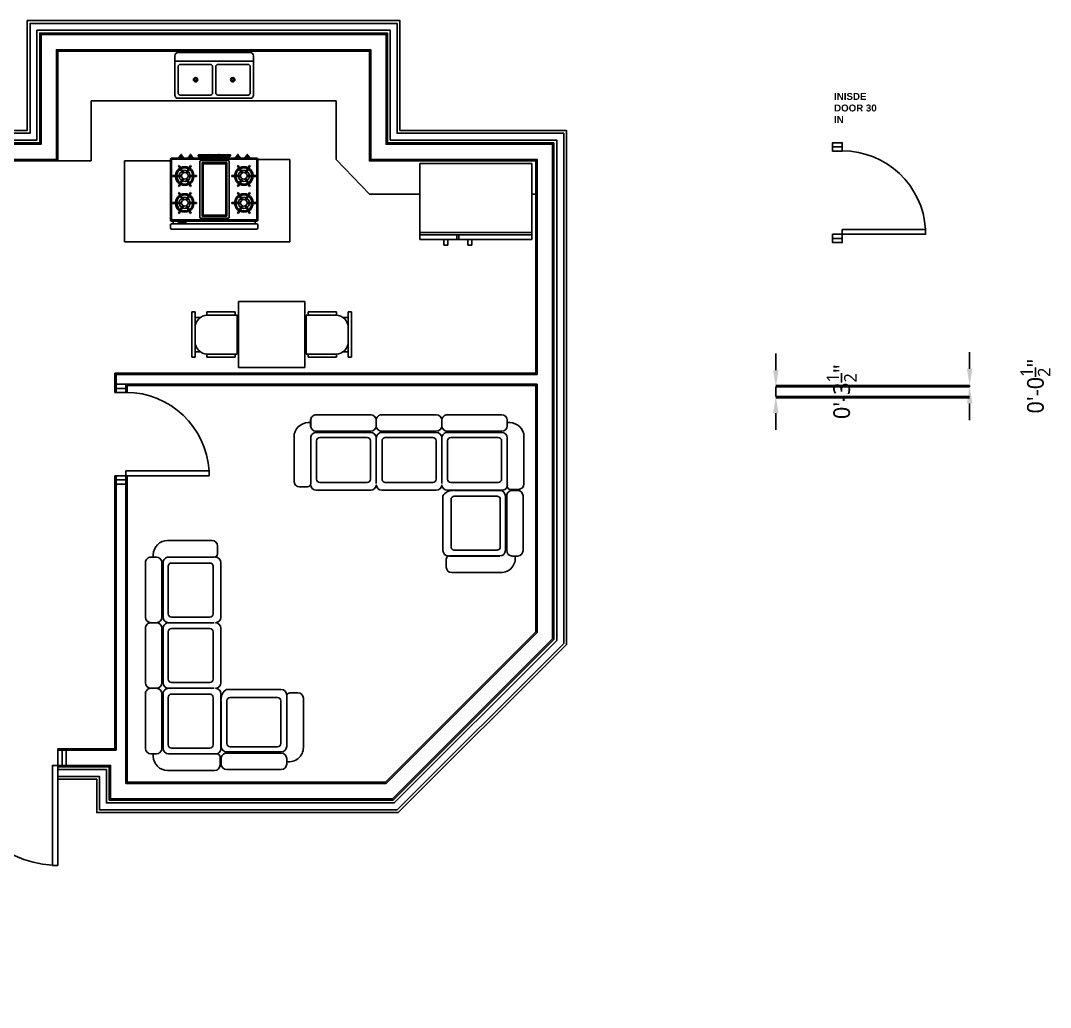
# Model space of a CAD drawing. Header units: inches. Extents: x 3882 to 20043, y -1483 to 3222.
# Drawn here: x 9005.9 to 9376.9, y -582.4 to -226.8 of the extents above; entities that cross this region are included whole.
import ezdxf

# ---------------------------------------------------------------- set-up
doc = ezdxf.new("R2010")
doc.units = ezdxf.units.IN
doc.header["$MEASUREMENT"] = 0
for name, color, linetype in [('SS - Drywall_(240)', 240, 'Continuous'), ('SS - Foundation_Wall_(2)', 2, 'Continuous'), ('SS - Masonry_(241)', 241, 'Continuous'), ('SS - Sheathing_(124)', 124, 'Continuous'), ('SS - Windows_(160)', 160, 'Continuous'), ('SS - Wood_(30)', 30, 'Continuous')]:
    doc.layers.add(name, color=color, linetype=linetype)
doc.styles.add('ATTR', font='romans.shx', dxfattribs={"width": 0.8, "height": 1.075})
doc.styles.add('SS.Text', font='l_10646.ttf')
doc.styles.add('SS.Title', font='swisseb.ttf')
doc.dimstyles.new('SS.3_16_TO_12', dxfattribs={"dimscale": 0, "dimtxt": 6, "dimasz": 6, "dimexe": 3, "dimexo": 3, "dimgap": 3, "dimtad": 0, "dimdec": 4, "dimzin": 1, "dimdsep": 46, "dimlunit": 4, "dimtxsty": 'SS.Text', "dimcen": 0, "dimclrd": 256, "dimclre": 256, "dimclrt": 256, "dimadec": 0, "dimazin": 2, "dimtfac": 0.75, "dimtdec": 4, "dimtmove": 2, "dimatfit": 1, "dimfxl": 1, "dimtolj": 1, "dimtzin": 0, "dimlwd": -1, "dimlwe": -1, "dimarcsym": 0})

# ---------------------------------------------------------------- blocks, each defined once
blk = doc.blocks.new('A$C389D7A6F')
for p, q in [((0, 672.5), (0, 642.5)), ((790, 682.5), (10, 682.5)), ((800, 642.5), (800, 672.5)), ((0, 597.5), (0, 42.5)), ((790, 632.5), (10, 632.5)), ((790, 607.5), (10, 607.5)), ((790, 597.5), (10, 597.5)), ((10, 597.5), (10, 42.5)), ((25, 632.5), (25, 607.5)), ((263.3, 572.9), (263.3, 63.4)), ((519.8, 582.9), (273.3, 582.9)), ((529.8, 63.4), (529.8, 572.9)), ((659, 632.5), (659, 618)), ((659, 618), (726.2, 618)), ((664.5, 618), (664.5, 614.8)), ((664.5, 614.8), (721.4, 609.3)), ((721.4, 609.3), (721, 618)), ((726.2, 618), (726.2, 632.5)), ((775, 632.5), (775, 607.5)), ((790, 42.5), (790, 597.5)), ((800, 42.5), (800, 597.5)), ((75.6, 538.6), (69.3, 534.9)), ((69.3, 534.9), (104.4, 471.6)), ((111.8, 475.9), (75.6, 538.6)), ((104.4, 471.6), (111.8, 475.9)), ((178.4, 538.6), (141.2, 476.5)), ((141.2, 476.5), (148.6, 472.2)), ((148.6, 472.2), (184.8, 534.9)), ((184.8, 534.9), (178.4, 538.6)), ((509.8, 562.9), (283.3, 562.9)), ((283.3, 562.9), (283.3, 73.4)), ((499.8, 552.9), (293.3, 552.9)), ((293.3, 552.9), (293.3, 83.4)), ((499.8, 83.4), (499.8, 552.9)), ((509.8, 73.4), (509.8, 562.9)), ((610.9, 534.9), (617.2, 538.6)), ((647.1, 472.2), (610.9, 534.9)), ((617.2, 538.6), (654.5, 476.5)), ((654.5, 476.5), (647.1, 472.2)), ((683.9, 475.9), (720, 538.6)), ((691.3, 471.6), (683.9, 475.9)), ((726.4, 534.9), (691.3, 471.6)), ((720, 538.6), (726.4, 534.9)), ((90.2, 445.9), (17.9, 445.9)), ((17.9, 445.9), (17.9, 438.5)), ((17.9, 438.5), (90.2, 437.3)), ((105.4, 412.2), (69.3, 349.5)), ((75.6, 345.8), (112.9, 407.9)), ((90.2, 437.3), (90.2, 445.9)), ((112.9, 407.9), (105.4, 412.2)), ((149.7, 412.8), (142.3, 408.5)), ((142.3, 408.5), (178.4, 345.8)), ((184.8, 349.5), (149.7, 412.8)), ((236.2, 445.9), (163.8, 447.1)), ((163.8, 447.1), (163.8, 438.5)), ((163.8, 438.5), (236.2, 438.5)), ((236.2, 438.6), (236.2, 445.9)), ((559.5, 445.9), (631.8, 447.1)), ((559.5, 438.6), (559.5, 445.9)), ((631.8, 438.5), (559.5, 438.5)), ((610.9, 349.5), (646, 412.8)), ((653.4, 408.5), (617.2, 345.8)), ((631.8, 447.1), (631.8, 438.5)), ((646, 412.8), (653.4, 408.5)), ((682.8, 407.9), (690.2, 412.2)), ((720, 345.8), (682.8, 407.9)), ((690.2, 412.2), (726.4, 349.5)), ((705.4, 445.9), (777.8, 445.9)), ((705.4, 437.3), (705.4, 445.9)), ((777.8, 438.5), (705.4, 437.3)), ((777.8, 445.9), (777.8, 438.5)), ((69.3, 349.5), (75.6, 345.8)), ((75.6, 291.6), (69.3, 287.9)), ((69.3, 287.9), (104.4, 224.6)), ((111.8, 228.9), (75.6, 291.6)), ((178.4, 291.6), (141.2, 229.5)), ((148.6, 225.2), (184.8, 287.9)), ((178.4, 345.8), (184.8, 349.5)), ((184.8, 287.9), (178.4, 291.6)), ((617.2, 345.8), (610.9, 349.5)), ((610.9, 287.9), (617.2, 291.6)), ((647.1, 225.2), (610.9, 287.9)), ((617.2, 291.6), (654.5, 229.5)), ((683.9, 228.9), (720, 291.6)), ((726.4, 287.9), (691.3, 224.6)), ((726.4, 349.5), (720, 345.8)), ((720, 291.6), (726.4, 287.9)), ((17.9, 198.9), (17.9, 191.5)), ((90.2, 198.9), (17.9, 198.9)), ((17.9, 191.5), (90.2, 190.3)), ((90.2, 190.3), (90.2, 198.9)), ((104.4, 224.6), (111.8, 228.9)), ((141.2, 229.5), (148.6, 225.2)), ((163.8, 200.1), (163.8, 191.5)), ((236.2, 198.9), (163.8, 200.1)), ((163.8, 191.5), (236.2, 191.5)), ((236.2, 191.6), (236.2, 199)), ((559.5, 198.9), (631.8, 200.1)), ((559.5, 191.4), (559.5, 198.8)), ((631.8, 191.5), (559.5, 191.5)), ((631.8, 200.1), (631.8, 191.5)), ((654.5, 229.5), (647.1, 225.2)), ((691.3, 224.6), (683.9, 228.9)), ((705.4, 190.3), (705.4, 198.9)), ((705.4, 198.9), (777.8, 198.9)), ((777.8, 191.5), (705.4, 190.3)), ((777.8, 198.9), (777.8, 191.5)), ((105.4, 165.2), (69.3, 102.5)), ((69.3, 102.5), (75.6, 98.8)), ((75.6, 98.8), (112.9, 160.9)), ((112.9, 160.9), (105.4, 165.2)), ((149.7, 165.8), (142.3, 161.5)), ((142.3, 161.5), (178.4, 98.8)), ((184.8, 102.5), (149.7, 165.8)), ((178.4, 98.8), (184.8, 102.5)), ((610.9, 102.5), (646, 165.8)), ((617.2, 98.8), (610.9, 102.5)), ((653.4, 161.5), (617.2, 98.8)), ((646, 165.8), (653.4, 161.5)), ((682.8, 160.9), (690.2, 165.2)), ((720, 98.8), (682.8, 160.9)), ((690.2, 165.2), (726.4, 102.5)), ((726.4, 102.5), (720, 98.8)), ((10, 42.5), (790, 42.5)), ((10, 32.5), (790, 32.5)), ((76.4, 32.5), (76.4, 24.4)), ((81.4, 19.4), (93.4, 19.4)), ((93.4, 21.3), (93.4, 1)), ((94.4, 22.3), (98.3, 22.3)), ((94.4, 0), (98.3, 0)), ((99.3, 1), (99.3, 21.3)), ((99.3, 19.4), (111.4, 19.4)), ((116.4, 24.4), (116.4, 32.5)), ((162.8, 32.5), (162.8, 24.4)), ((167.8, 19.4), (179.8, 19.4)), ((179.8, 21.3), (179.8, 1)), ((180.8, 22.3), (184.7, 22.3)), ((180.8, 0), (184.7, 0)), ((185.7, 1), (185.7, 21.3)), ((185.7, 19.4), (197.8, 19.4)), ((202.8, 24.4), (202.8, 32.5)), ((250.6, 11), (250.6, 7.3)), ((255.6, 16), (343.8, 16)), ((353.5, 2.3), (255.6, 2.3)), ((270.6, 32.5), (270.6, 16)), ((273.3, 53.4), (519.8, 53.4)), ((280.6, 16), (280.6, 32.5)), ((283.3, 73.4), (509.8, 73.4)), ((293.3, 83.4), (499.8, 83.4)), ((336.4, 32.5), (336.4, 24.4)), ((341.4, 19.4), (353.5, 19.4)), ((353.5, 21.3), (353.5, 1)), ((354.5, 22.3), (358.4, 22.3)), ((354.5, 0), (358.4, 0)), ((359.4, 1), (359.4, 21.3)), ((359.4, 19.4), (371.4, 19.4)), ((440, 2.3), (359.4, 2.3)), ((369.1, 16), (430.4, 16)), ((376.4, 24.4), (376.4, 32.5)), ((423, 32.5), (423, 24.4)), ((428, 19.4), (440, 19.4)), ((440, 21.3), (440, 1)), ((441, 22.3), (444.9, 22.3)), ((441, 0), (444.9, 0)), ((445.9, 1), (445.9, 21.3)), ((445.9, 19.4), (458, 19.4)), ((541.8, 2.3), (445.9, 2.3)), ((455.6, 16), (541.8, 16)), ((463, 24.4), (463, 32.5)), ((515.8, 16), (515.8, 32.5)), ((525.8, 32.5), (525.8, 16)), ((546.8, 11), (546.8, 7.3)), ((595.2, 32.5), (595.2, 24.4)), ((600.2, 19.4), (612.3, 19.4)), ((612.3, 21.3), (612.3, 1)), ((613.3, 22.3), (617.2, 22.3)), ((613.3, 0), (617.2, 0)), ((618.2, 1), (618.2, 21.3)), ((618.2, 19.4), (630.2, 19.4)), ((635.2, 24.4), (635.2, 32.5)), ((681.7, 32.5), (681.7, 24.4)), ((686.7, 19.4), (698.7, 19.4)), ((698.7, 21.3), (698.7, 1)), ((699.7, 22.3), (703.6, 22.3)), ((699.7, 0), (703.6, 0)), ((704.6, 1), (704.6, 21.3)), ((704.6, 19.4), (716.7, 19.4)), ((721.7, 24.4), (721.7, 32.5))]:
    blk.add_line(p, q)
for centre in [(127, 442), (668.7, 442), (127, 195), (668.7, 195)]:
    blk.add_circle(centre, 30.2)
for centre, radius, start, end in [((10, 672.5), 10, 90, 180), ((790, 672.5), 10, 0, 90), ((10, 642.5), 10, 180, 270), ((10, 597.5), 10, 90, 180), ((273.3, 572.9), 10, 90, 180), ((519.8, 572.9), 10, 0, 90), ((790, 642.5), 10, 270, 0), ((790, 597.5), 10, 0, 90), ((126.8, 442.3), 85, 122.64753, 177.58), ((127, 442.2), 73.6, 123.33754, 177.13402), ((127, 442), 50.3, 125.13945, 175.5702), ((126.8, 442.3), 85, 62.58907, 117.41028), ((127, 442.2), 73.6, 63.33754, 117.13402), ((127, 442), 50.3, 65.37866, 115.60828), ((127, 442), 50.3, 5.57548, 55.84519), ((127, 442.2), 73.6, 3.33754, 57.13402), ((126.8, 442.3), 85, 2.7, 57.34914), ((668.9, 442.3), 85, 122.65086, 177.3), ((668.6, 442.2), 73.6, 122.86598, 176.66246), ((668.7, 442), 50.3, 124.15481, 174.42452), ((668.9, 442.3), 85, 62.58972, 117.41093), ((668.6, 442.2), 73.6, 62.86598, 116.66246), ((668.7, 442), 50.3, 64.39172, 114.62134), ((668.7, 442), 50.3, 4.4298, 54.86055), ((668.6, 442.2), 73.6, 2.86598, 56.66246), ((668.9, 442.3), 85, 2.42, 57.35247), ((126.8, 442.3), 85, 182.81695, 237.68856), ((127, 442.2), 73.6, 183.33754, 237.13402), ((127, 442), 50.3, 185.097, 235.76905), ((127, 442), 50.3, 245.29371, 296.00592), ((127, 442), 50.3, 305.53298, 356.04398), ((127, 442.2), 73.6, 303.33754, 357.13402), ((126.8, 442.3), 85, 302.86942, 357.45772), ((668.9, 442.3), 85, 182.54228, 237.13058), ((668.6, 442.2), 73.6, 182.86598, 236.66246), ((668.7, 442), 50.3, 183.95602, 234.46702), ((668.7, 442), 50.3, 243.99408, 294.70629), ((668.7, 442), 50.3, 304.23095, 354.903), ((668.6, 442.2), 73.6, 302.86598, 356.66246), ((668.9, 442.3), 85, 302.31144, 357.18305), ((126.8, 442.3), 85, 242.92791, 297.62742), ((127, 442.2), 73.6, 243.33754, 297.13402), ((668.9, 442.3), 85, 242.37258, 297.07209), ((668.6, 442.2), 73.6, 242.86598, 296.66246), ((126.8, 195.3), 85, 122.64753, 177.58), ((126.8, 195.3), 85, 182.81695, 237.68856), ((127, 195.2), 73.6, 123.33754, 177.13402), ((127, 195.2), 73.6, 183.33754, 237.13402), ((127, 195), 50.3, 125.13945, 175.5702), ((127, 195), 50.3, 185.097, 235.76905), ((126.8, 195.3), 85, 62.58907, 117.41028), ((127, 195.2), 73.6, 63.33754, 117.13402), ((127, 195), 50.3, 65.37866, 115.60828), ((127, 195), 50.3, 5.57548, 55.84519), ((127, 195), 50.3, 305.53298, 356.04398), ((127, 195.2), 73.6, 3.33754, 57.13402), ((127, 195.2), 73.6, 303.33754, 357.13402), ((126.8, 195.3), 85, 2.7, 57.34914), ((126.8, 195.3), 85, 302.86942, 357.45772), ((668.9, 195.3), 85, 182.54228, 237.13058), ((668.9, 195.3), 85, 122.65086, 177.3), ((668.6, 195.2), 73.6, 182.86598, 236.66246), ((668.6, 195.2), 73.6, 122.86598, 176.66246), ((668.7, 195), 50.3, 183.95602, 234.46702), ((668.7, 195), 50.3, 124.15481, 174.42452), ((668.9, 195.3), 85, 62.58972, 117.41093), ((668.6, 195.2), 73.6, 62.86598, 116.66246), ((668.7, 195), 50.3, 64.39172, 114.62134), ((668.7, 195), 50.3, 304.23095, 354.903), ((668.7, 195), 50.3, 4.4298, 54.86055), ((668.6, 195.2), 73.6, 302.86598, 356.66246), ((668.6, 195.2), 73.6, 2.86598, 56.66246), ((668.9, 195.3), 85, 302.31144, 357.18305), ((668.9, 195.3), 85, 2.42, 57.35247), ((126.8, 195.3), 85, 242.92791, 297.62742), ((127, 195.2), 73.6, 243.33754, 297.13402), ((127, 195), 50.3, 245.29371, 296.00592), ((668.9, 195.3), 85, 242.37258, 297.07209), ((668.6, 195.2), 73.6, 242.86598, 296.66246), ((668.7, 195), 50.3, 243.99408, 294.70629), ((10, 42.5), 10, 180, 270), ((81.4, 24.4), 5, 180, 270), ((96.4, 18.8), 12.9, 177.39525, 256.86344), ((94.4, 21.3), 1, 90, 180), ((94.4, 1), 1, 180, 270), ((98.3, 21.3), 1, 0, 90), ((98.3, 1), 1, 270, 0), ((96.4, 18.8), 12.9, 283.13656, 2.60475), ((111.4, 24.4), 5, 270, 0), ((167.8, 24.4), 5, 180, 270), ((182.8, 18.8), 12.9, 177.39525, 256.86344), ((180.8, 21.3), 1, 90, 180), ((180.8, 1), 1, 180, 270), ((184.7, 21.3), 1, 0, 90), ((184.7, 1), 1, 270, 0), ((182.8, 18.8), 12.9, 283.13656, 2.60475), ((197.8, 24.4), 5, 270, 0), ((255.6, 11), 5, 90, 180), ((255.6, 7.3), 5, 180, 270), ((251.6, 3.3), 1, 180, 270), ((273.3, 63.4), 10, 180, 270), ((341.4, 24.4), 5, 180, 270), ((356.4, 18.8), 12.9, 177.39525, 256.86344), ((354.5, 21.3), 1, 90, 180), ((354.5, 1), 1, 180, 270), ((358.4, 21.3), 1, 0, 90), ((358.4, 1), 1, 270, 0), ((356.4, 18.8), 12.9, 283.13656, 2.60475), ((371.4, 24.4), 5, 270, 0), ((428, 24.4), 5, 180, 270), ((443, 18.8), 12.9, 177.39525, 256.86344), ((441, 21.3), 1, 90, 180), ((441, 1), 1, 180, 270), ((444.9, 21.3), 1, 0, 90), ((444.9, 1), 1, 270, 0), ((443, 18.8), 12.9, 283.13656, 2.60475), ((458, 24.4), 5, 270, 0), ((519.8, 63.4), 10, 270, 0), ((541.8, 11), 5, 0, 90), ((541.8, 7.3), 5, 270, 0), ((600.2, 24.4), 5, 180, 270), ((615.2, 18.8), 12.9, 177.39525, 256.86344), ((613.3, 21.3), 1, 90, 180), ((613.3, 1), 1, 180, 270), ((617.2, 21.3), 1, 0, 90), ((617.2, 1), 1, 270, 0), ((615.2, 18.8), 12.9, 283.13656, 2.60475), ((630.2, 24.4), 5, 270, 0), ((686.7, 24.4), 5, 180, 270), ((701.7, 18.8), 12.9, 177.39525, 256.86344), ((699.7, 21.3), 1, 90, 180), ((699.7, 1), 1, 180, 270), ((703.6, 21.3), 1, 0, 90), ((703.6, 1), 1, 270, 0), ((701.7, 18.8), 12.9, 283.13656, 2.60475), ((716.7, 24.4), 5, 270, 0), ((790, 42.5), 10, 270, 0)]:
    blk.add_arc(centre, radius, start, end)
blk = doc.blocks.new('A$C611E44E9')
for p, q in [((0.6611, 1.4447), (0.2101, 1.4447)), ((0.7111, 1.3223), (0.7111, 1.3947)), ((0.0084, 1.2424), (0.0084, 0.7424)), ((0.1084, 1.2927), (0.0584, 1.2927)), ((0.0584, 1.2924), (0.1084, 1.2924)), ((0.1584, 1.2424), (0.1584, 0.7424)), ((0.1705, 1.2422), (0.1705, 0.7424)), ((0.6811, 1.2924), (0.2205, 1.2924)), ((0.6811, 1.2924), (0.2205, 1.2924)), ((0.6811, 1.2922), (0.2205, 1.2922)), ((0.2465, 1.2392), (0.6374, 1.2392)), ((0.7418, 0.7424), (0.7418, 1.2422)), ((0.2165, 0.7749), (0.2165, 1.2092)), ((0.6674, 1.2092), (0.6674, 0.7749)), ((0.1224, 0.6827), (0.05, 0.6827)), ((0.1084, 0.6927), (0.0584, 0.6927)), ((0.0584, 0.6924), (0.1084, 0.6924)), ((0.2024, 0.6896), (0.7021, 0.6896)), ((0.6373, 0.6924), (0.2205, 0.6924)), ((0.6373, 0.6924), (0.2205, 0.6924)), ((0.6374, 0.7449), (0.2465, 0.7449)), ((0.8021, 0.6896), (1.3018, 0.6896)), ((1.4021, 0.6896), (1.9018, 0.6896)), ((0, 0.6327), (0, 0.2017)), ((0.1524, 0.6527), (0.1524, 0.2121)), ((0.2048, 0.5892), (0.2048, 0.2381)), ((0.6691, 0.6192), (0.2348, 0.6192)), ((0.6991, 0.2381), (0.6991, 0.5892)), ((0.7521, 0.6289), (0.7521, 0.2121)), ((0.7521, 0.6289), (0.7521, 0.2121)), ((0.8045, 0.5892), (0.8045, 0.2381)), ((1.2688, 0.6192), (0.8345, 0.6192)), ((1.2988, 0.2381), (1.2988, 0.5892)), ((1.3521, 0.6289), (1.3521, 0.2121)), ((1.3521, 0.6289), (1.3521, 0.2121)), ((1.4045, 0.5892), (1.4045, 0.2381)), ((1.8688, 0.6192), (1.4345, 0.6192)), ((1.8988, 0.2381), (1.8988, 0.5892)), ((1.9518, 0.6289), (1.9518, 0.2121)), ((1.952, 0.6289), (1.952, 0.2121)), ((1.982, 0.6589), (2.0543, 0.6589)), ((2.1043, 0.6089), (2.1043, 0.2017)), ((0.2348, 0.2081), (0.6691, 0.2081)), ((0.8345, 0.2081), (1.2688, 0.2081)), ((1.4345, 0.2081), (1.8688, 0.2081)), ((0.1524, 0.05), (0.1524, 0.1)), ((0.7021, 0.1621), (0.2024, 0.1621)), ((0.7024, 0.15), (0.2024, 0.15)), ((0.7521, 0.05), (0.7521, 0.1)), ((0.7524, 0.1), (0.7524, 0.05)), ((1.3018, 0.1621), (0.8021, 0.1621)), ((1.3021, 0.15), (0.8021, 0.15)), ((1.3521, 0.05), (1.3521, 0.1)), ((1.3524, 0.1), (1.3524, 0.05)), ((1.9018, 0.1621), (1.4021, 0.1621)), ((1.9021, 0.15), (1.4021, 0.15)), ((1.952, 0.05), (1.952, 0.1)), ((1.9521, 0.1), (1.9521, 0.05)), ((0.13, 0.0717), (0.15, 0.0717)), ((0.7024, 0), (0.2024, 0)), ((1.3021, 0), (0.8021, 0)), ((1.9021, 0), (1.4021, 0)), ((1.9743, 0.0717), (1.9543, 0.0717))]:
    blk.add_line(p, q)
for centre, radius, start, end in [((0.2101, 1.3147), 0.13, 90, 189.86144), ((0.6611, 1.3947), 0.05, 0, 90), ((0.6811, 1.3223), 0.03, 270, 0), ((0.0584, 1.2424), 0.05, 90, 180), ((0.1084, 1.2424), 0.05, 0, 90), ((0.2205, 1.2422), 0.05, 90, 180), ((0.2465, 1.2092), 0.03, 90, 180), ((0.6374, 1.2092), 0.03, 0, 90), ((0.6918, 1.2422), 0.05, 0, 90), ((0.2465, 0.7749), 0.03, 180, 270), ((0.6374, 0.7749), 0.03, 270, 0), ((0.05, 0.6327), 0.05, 90, 180), ((0.0584, 0.7424), 0.05, 180, 270), ((0.1084, 0.7424), 0.05, 270, 0), ((0.1224, 0.6527), 0.03, 0, 90), ((0.1981, 0.6441), 0.0458, 84.66489, 178.99029), ((0.2205, 0.7424), 0.05, 180, 270), ((0.653, 0.796), 0.1037, 267.24891, 328.87945), ((0.7021, 0.6396), 0.05, 0, 90), ((0.8021, 0.6396), 0.05, 90, 180), ((1.3018, 0.6396), 0.05, 0, 90), ((1.4021, 0.6396), 0.05, 90, 180), ((1.9018, 0.6396), 0.05, 0, 90), ((0.2348, 0.5892), 0.03, 90, 180), ((0.6691, 0.5892), 0.03, 0, 90), ((0.8345, 0.5892), 0.03, 90, 180), ((1.2688, 0.5892), 0.03, 0, 90), ((1.4345, 0.5892), 0.03, 90, 180), ((1.8688, 0.5892), 0.03, 0, 90), ((1.982, 0.6289), 0.03, 90, 180), ((2.0543, 0.6089), 0.05, 0, 90), ((0.13, 0.2017), 0.13, 180, 270), ((0.2024, 0.2121), 0.05, 180, 270), ((0.2348, 0.2381), 0.03, 180, 270), ((0.6691, 0.2381), 0.03, 270, 0), ((0.7021, 0.2121), 0.05, 270, 0), ((0.8021, 0.2121), 0.05, 180, 270), ((0.8345, 0.2381), 0.03, 180, 270), ((1.2688, 0.2381), 0.03, 270, 0), ((1.3018, 0.2121), 0.05, 270, 0), ((1.4021, 0.2121), 0.05, 180, 270), ((1.4345, 0.2381), 0.03, 180, 270), ((1.8688, 0.2381), 0.03, 270, 0), ((1.9018, 0.2121), 0.05, 270, 0), ((1.9743, 0.2017), 0.13, 270, 0), ((0.2024, 0.1), 0.05, 90, 180), ((0.7024, 0.1), 0.05, 0, 90), ((0.8021, 0.1), 0.05, 90, 180), ((1.3021, 0.1), 0.05, 0, 90), ((1.4021, 0.1), 0.05, 90, 180), ((1.9021, 0.1), 0.05, 0, 90), ((0.2024, 0.05), 0.05, 180, 270), ((0.7024, 0.05), 0.05, 270, 0), ((0.8021, 0.05), 0.05, 180, 270), ((1.3021, 0.05), 0.05, 270, 0), ((1.4021, 0.05), 0.05, 180, 270), ((1.9021, 0.05), 0.05, 270, 0)]:
    blk.add_arc(centre, radius, start, end)
blk = doc.blocks.new('*D12')
at = {"transparency": 16777216}
for p, q in [((9278, -352.78), (9278, -346.78)), ((9278, -358.78), (9278, -362.28)), ((9278, -368.28), (9278, -374.28))]:
    blk.add_line(p, q, dxfattribs=at)
for points in [[(9277, -352.78), (9279, -352.78), (9278, -358.78)], [(9277, -368.28), (9279, -368.28), (9278, -362.28)]]:
    blk.add_solid(points, dxfattribs=at)
at = {"layer": 'Defpoints', "color": 0, "transparency": 16777216}
for p in [(9278, -358.78), (9278, -362.28), (9278, -362.28)]:
    blk.add_point(p, dxfattribs=at)
at = {"transparency": 16777216, "insert": (9301.71, -360.53), "char_height": 6, "attachment_point": 5, "rotation": 90, "style": 'SS.Text'}
blk.add_mtext('\\A1;0\'-3{\\H0.75x;\\S1/2;}"', dxfattribs=at)
blk = doc.blocks.new('*D13')
at = {"transparency": 16777216}
for p, q in [((9347.82, -352.28), (9347.82, -346.28)), ((9347.82, -358.78), (9347.82, -358.28)), ((9347.82, -364.78), (9347.82, -370.78))]:
    blk.add_line(p, q, dxfattribs=at)
for points in [[(9346.82, -352.28), (9348.82, -352.28), (9347.82, -358.28)], [(9346.82, -364.78), (9348.82, -364.78), (9347.82, -358.78)]]:
    blk.add_solid(points, dxfattribs=at)
at = {"layer": 'Defpoints', "color": 0, "transparency": 16777216}
for p in [(9347.82, -358.28), (9347.82, -358.28), (9347.82, -358.78)]:
    blk.add_point(p, dxfattribs=at)
at = {"transparency": 16777216, "insert": (9371.52, -358.53), "char_height": 6, "attachment_point": 5, "rotation": 90, "style": 'SS.Text'}
blk.add_mtext('\\A1;0\'-0{\\H0.75x;\\S1/2;}"', dxfattribs=at)
blk = doc.blocks.new("36'' Sink Double PV")
for p, q in [((-18, -4), (18, -4)), ((-0.75, -18.5), (-0.75, -6.5)), ((0.75, -6.5), (0.75, -18.5))]:
    blk.add_line(p, q)
for points in [[(-16.5, 0), (16.5, 0)], [(-18, -19.5), (-18, -1.5)], [(18, -1.5), (18, -19.5)], [(-16.5, -18.5), (-16.5, -6.5)], [(-15.5, -5.5), (-1.75, -5.5)], [(1.75, -5.5), (15.5, -5.5)], [(16.5, -6.5), (16.5, -18.5)], [(16.5, -21), (-16.5, -21)], [(-1.75, -19.5), (-15.5, -19.5)], [(15.5, -19.5), (1.75, -19.5)]]:
    blk.add_lwpolyline(points)
for centre, radius in [((-8.5, -12.5), 1), ((-8.5, -12.5), 0.5), ((8.5, -12.5), 1), ((8.5, -12.5), 0.5)]:
    blk.add_circle(centre, radius)
for centre, radius, start, end in [((-16.5, -1.5), 1.5, 90, 180), ((16.5, -1.5), 1.5, 0, 90), ((-15.5, -6.5), 1, 90, 180), ((-1.75, -6.5), 1, 0, 90), ((1.75, -6.5), 1, 90, 180), ((15.5, -6.5), 1, 0, 90), ((-15.5, -18.5), 1, 180, 270), ((-1.75, -18.5), 1, 270, 0), ((1.75, -18.5), 1, 180, 270), ((15.5, -18.5), 1, 270, 0), ((-16.5, -19.5), 1.5, 180, 270), ((16.5, -19.5), 1.5, 270, 0)]:
    blk.add_arc(centre, radius, start, end)
at = {"style": 'ATTR', "width": 0.8, "flags": 9}
blk.add_attdef('ESTCODE', (0, 0), '', height=0.0072, dxfattribs=at)
blk = doc.blocks.new('C12')
for p, q in [((-0.7013, -0.8734), (-0.7013, -0.0048)), ((0.5813, -0.0048), (-0.7013, -0.0048)), ((0.5813, -0.8734), (0.5813, -0.0048)), ((-0.7013, -0.7942), (0.5813, -0.7942)), ((-0.7013, -0.8208), (0.5813, -0.8208)), ((-0.2794, -0.8734), (-0.2794, -0.8208)), ((-0.2549, -0.8734), (-0.2549, -0.8208)), ((-0.4266, -0.9363), (-0.4266, -0.8713)), ((-0.3802, -0.8713), (-0.3802, -0.9363)), ((-0.1512, -0.8713), (-0.1512, -0.9363)), ((-0.1048, -0.9363), (-0.1048, -0.8713)), ((-0.7013, -0.8734), (0.5813, -0.8734)), ((-0.3802, -0.9363), (-0.4266, -0.9363)), ((-0.1512, -0.9363), (-0.1048, -0.9363))]:
    blk.add_line(p, q)
blk = doc.blocks.new('62438789')
at = {"xscale": 10, "zscale": 10}
blk.add_blockref('C12', (0.933, -0.007), dxfattribs=at)
blk = doc.blocks.new('REFRIG4')
at = {"xscale": 0.1, "zscale": 0.1}
blk.add_blockref('62438789', (-0.033, 0.012), dxfattribs=at)
blk = doc.blocks.new('A$C47EF7D3D')
for p, q in [((568, 800), (1368, 800)), ((568, 0), (568, 800)), ((1368, 800), (1368, 0)), ((0, 675), (40, 675)), ((0, 125), (0, 675)), ((40, 125), (40, 675)), ((181, 675), (525, 675)), ((181, 675), (181, 635)), ((190, 635), (550, 635)), ((525, 675), (525, 635)), ((550, 635), (550, 165)), ((1746, 635), (1386, 635)), ((1386, 635), (1386, 165)), ((1755, 675), (1411, 675)), ((1411, 675), (1411, 635)), ((1755, 675), (1755, 635)), ((1936, 675), (1896, 675)), ((1896, 125), (1896, 675)), ((1936, 125), (1936, 675)), ((103, 607), (40, 607)), ((1834, 607), (1896, 607)), ((40, 125), (0, 125)), ((103, 193), (40, 193)), ((181, 125), (181, 165)), ((181, 125), (525, 125)), ((550, 165), (190, 165)), ((525, 125), (525, 165)), ((1386, 165), (1746, 165)), ((1411, 125), (1411, 165)), ((1755, 125), (1411, 125)), ((1755, 125), (1755, 165)), ((1834, 193), (1896, 193)), ((1896, 125), (1936, 125)), ((1368, 0), (568, 0))]:
    blk.add_line(p, q)
for centre, start, end in [((190, 485), 90, 180), ((1746, 485), 0, 90), ((190, 315), 180, 270), ((1746, 315), 270, 0)]:
    blk.add_arc(centre, 150, start, end)

msp = doc.modelspace()

# ---------------------------------------------------------------- linework, layer by layer
for p, q in [((9119.56181, -255.7206), (9031.30226, -255.7206)), ((9019.30226, -277.36932), (9031.30226, -277.36932)), ((9043.30226, -277.36932), (9043.30226, -306.51936)), ((9043.30226, -277.36932), (9055.30226, -277.36932)), ((9055.30226, -277.36932), (9059.86446, -277.36932)), ((9095.56181, -276.86932), (9091.36052, -276.86932)), ((9102.93197, -276.86932), (9095.56181, -276.86932)), ((9102.93197, -306.51936), (9102.93197, -276.86932)), ((9119.56181, -276.86932), (9131.56181, -289.36932)), ((9131.56181, -276.86932), (9131.56181, -277.36932)), ((9131.56181, -289.36932), (9149.734, -289.36932)), ((9190.1303, -289.36932), (9191.56181, -289.36932)), ((9043.30226, -306.51936), (9102.93197, -306.51936)), ((9043.83766, -357.84197), (9040.33766, -357.84197)), ((9019.33766, -495.22224), (9019.33766, -502.10121))]:
    msp.add_line(p, q)
for points in [[(9019.30226, -277.36932), (9019.30226, -237.79353), (9131.56181, -237.79353), (9131.56181, -276.86932)], [(9031.30226, -277.36932), (9031.30226, -255.7206)], [(9119.56181, -255.7206), (9119.56181, -276.86932)]]:
    msp.add_lwpolyline(points)
at = {"layer": 'SS - Drywall_(240)'}
for p, q in [((9039.83766, -353.84197), (9191.56181, -353.84197)), ((9039.83766, -360.84197), (9039.83766, -353.84197)), ((9044.33766, -358.34197), (9191.56181, -358.34197)), ((9044.33766, -360.84197), (9044.33766, -358.34197)), ((9278.00461, -358.27867), (9347.81878, -358.27867)), ((9040.33766, -360.84197), (9039.83766, -360.84197)), ((9043.83766, -360.84197), (9044.33766, -360.84197)), ((9278.00461, -362.77867), (9347.81878, -362.77867)), ((9039.83766, -489.22224), (9039.83766, -390.84197)), ((9040.33766, -390.84197), (9039.83766, -390.84197)), ((9044.33766, -489.22224), (9044.33766, -390.84197)), ((9019.33766, -489.72224), (9019.33766, -489.22224))]:
    msp.add_line(p, q, dxfattribs=at)
for points in [[(8786.99702, -344.91495), (8786.99702, -277.36932), (9019.30226, -277.36932), (9019.30226, -237.79353), (9131.56181, -237.79353), (9131.56181, -277.36932), (9191.56181, -277.36932), (9191.56181, -353.84197)], [(9191.56181, -358.34197), (9191.56181, -447.08011), (9137.41968, -501.22224), (9044.33766, -501.22224), (9044.33766, -489.22224)], [(9039.83766, -489.22224), (9019.33766, -489.22224)]]:
    msp.add_lwpolyline(points, dxfattribs=at)
at = {"layer": 'SS - Foundation_Wall_(2)'}
msp.add_lwpolyline([(8983.33766, -499.22224), (8962.33766, -499.22224), (8962.33766, -511.22224), (8869.75896, -511.22224), (8869.75896, -581.41495), (8629.75896, -581.41495), (8629.75896, -341.41495), (8776.99702, -341.41495), (8776.99702, -267.36932), (9009.30226, -267.36932), (9009.30226, -227.79353), (9141.56181, -227.79353), (9141.56181, -267.36932), (9201.56181, -267.36932), (9201.56181, -451.22224), (9141.56181, -511.22224), (9034.33766, -511.22224), (9034.33766, -499.22224), (9019.33766, -499.22224)], dxfattribs=at)
at = {"layer": 'SS - Masonry_(241)'}
for points in [[(8983.33766, -500.22224), (8963.33766, -500.22224), (8963.33766, -512.22224), (8870.75896, -512.22224), (8870.75896, -582.41495), (8628.75896, -582.41495), (8628.75896, -340.41495), (8775.99702, -340.41495), (8775.99702, -266.36932), (9008.30226, -266.36932), (9008.30226, -226.79353), (9142.56181, -226.79353), (9142.56181, -266.36932), (9202.56181, -266.36932), (9202.56181, -451.63646), (9141.97603, -512.22224), (9033.33766, -512.22224), (9033.33766, -500.22224), (9019.33766, -500.22224)], [(8983.33766, -496.72224), (8959.83766, -496.72224), (8959.83766, -508.72224), (8867.25896, -508.72224), (8867.25896, -578.91495), (8632.25896, -578.91495), (8632.25896, -343.91495), (8779.49702, -343.91495), (8779.49702, -269.86932), (9011.80226, -269.86932), (9011.80226, -230.29353), (9139.06181, -230.29353), (9139.06181, -269.86932), (9199.06181, -269.86932), (9199.06181, -450.18671), (9140.52628, -508.72224), (9036.83766, -508.72224), (9036.83766, -496.72224), (9019.33766, -496.72224)]]:
    msp.add_lwpolyline(points, dxfattribs=at)
at = {"layer": 'SS - Sheathing_(124)'}
msp.add_lwpolyline([(8983.33766, -495.72224), (8958.83766, -495.72224), (8958.83766, -507.72224), (8866.25896, -507.72224), (8866.25896, -577.91495), (8633.25896, -577.91495), (8633.25896, -344.91495), (8780.49702, -344.91495), (8780.49702, -270.86932), (9012.80226, -270.86932), (9012.80226, -231.29353), (9138.06181, -231.29353), (9138.06181, -270.86932), (9198.06181, -270.86932), (9198.06181, -449.7725), (9140.11207, -507.72224), (9037.83766, -507.72224), (9037.83766, -495.72224), (9019.33766, -495.72224)], dxfattribs=at)
at = {"layer": 'SS - Windows_(160)'}
for points in [[(9298.43416, -273.80811), (9298.43416, -272.30811), (9301.93416, -272.30811), (9301.93416, -273.80811)], [(9298.43416, -303.80811), (9298.43416, -305.30811), (9301.93416, -305.30811), (9301.93416, -303.80811)], [(9301.93416, -302.05811), (9331.93416, -302.05811), (9331.93416, -303.80811), (9301.93416, -303.80811)], [(9040.33766, -360.84197), (9040.33766, -359.34197), (9043.83766, -359.34197), (9043.83766, -360.84197)], [(9043.83766, -389.09197), (9073.83766, -389.09197), (9073.83766, -390.84197), (9043.83766, -390.84197)], [(9040.33766, -390.84197), (9040.33766, -392.34197), (9043.83766, -392.34197), (9043.83766, -390.84197)], [(9019.33766, -489.72224), (9019.33766, -495.22224), (9020.83766, -495.22224), (9020.83766, -489.72224)], [(9019.33766, -531.22224), (9019.33766, -495.22224), (9017.33766, -495.22224), (9017.33766, -531.22224)]]:
    msp.add_lwpolyline(points, close=True, dxfattribs=at)
for centre, radius, start, end in [((9301.93416, -303.80811), 30.051, 3.3384705, 90), ((9043.83766, -390.84197), 30.051, 3.3384705, 90), ((9019.33766, -495.22224), 36, 180, 266.8152615)]:
    msp.add_arc(centre, radius, start, end, dxfattribs=at)
at = {"layer": 'SS - Wood_(30)'}
for p, q in [((9040.33766, -354.34197), (9192.06181, -354.34197)), ((9040.33766, -360.84197), (9040.33766, -354.34197)), ((9043.83766, -357.84197), (9192.06181, -357.84197)), ((9043.83766, -360.84197), (9043.83766, -357.84197)), ((9278.00461, -358.77867), (9347.81878, -358.77867)), ((9278.00461, -362.27867), (9347.81878, -362.27867)), ((9043.83766, -489.72224), (9043.83766, -389.09197)), ((9040.33766, -489.72224), (9040.33766, -390.84197))]:
    msp.add_line(p, q, dxfattribs=at)
for points in [[(8983.33766, -495.22224), (8958.33766, -495.22224), (8958.33766, -507.22224), (8865.75896, -507.22224), (8865.75896, -577.41495), (8633.75896, -577.41495), (8633.75896, -345.41495), (8780.99702, -345.41495), (8780.99702, -271.36932), (9013.30226, -271.36932), (9013.30226, -231.79353), (9137.56181, -231.79353), (9137.56181, -271.36932), (9197.56181, -271.36932), (9197.56181, -449.56539), (9139.90496, -507.22224), (9038.33766, -507.22224), (9038.33766, -495.22224), (9017.33766, -495.22224)], [(8786.49702, -345.41495), (8786.49702, -276.86932), (9018.80226, -276.86932), (9018.80226, -237.29353), (9132.06181, -237.29353), (9132.06181, -276.86932), (9192.06181, -276.86932), (9192.06181, -354.34197)], [(9192.06181, -357.84197), (9192.06181, -447.28722), (9137.62679, -501.72224), (9043.83766, -501.72224), (9043.83766, -489.72224)], [(9040.33766, -489.72224), (9019.33766, -489.72224)]]:
    msp.add_lwpolyline(points, dxfattribs=at)
for points in [[(9301.93416, -272.30811), (9301.93416, -270.80811), (9298.43416, -270.80811), (9298.43416, -272.30811)], [(9301.93416, -305.30811), (9301.93416, -306.80811), (9298.43416, -306.80811), (9298.43416, -305.30811)], [(9043.83766, -359.34197), (9043.83766, -357.84197), (9040.33766, -357.84197), (9040.33766, -359.34197)], [(9043.83766, -392.34197), (9043.83766, -393.84197), (9040.33766, -393.84197), (9040.33766, -392.34197)], [(9020.83766, -489.72224), (9020.83766, -495.22224), (9022.33766, -495.22224), (9022.33766, -489.72224)]]:
    msp.add_lwpolyline(points, close=True, dxfattribs=at)

# ---------------------------------------------------------------- block references
for name, p, xscale, yscale, zscale in [("36'' Sink Double PV", (9075.6469, -238.26784), 0.78740157480315, 0.78740157480315, 0.78740157480315), ('REFRIG4', (9169.93215, -278.3445), 31.496062992126, 31.496062992126, 31.496062992126), ('A$C47EF7D3D', (9067.56707, -351.85981), 0.0297476801219951, 0.0297476801219951, 0.0297476801219951)]:
    msp.add_blockref(name, p, dxfattribs=dict(xscale=xscale, yscale=yscale, zscale=zscale))
for name, p, xscale, yscale, zscale, rotation in [('A$C389D7A6F', (9091.36052, -275.10342), 0.0393700787401575, 0.0393700787401575, 0.0393700787401575, 180), ('A$C611E44E9', (9187.26066, -368.85888), 39.3700787401575, 39.3700787401575, 39.3700787401575, 180), ('A$C611E44E9', (9050.89831, -497.02067), -39.3700787401575, 39.3700787401575, 39.3700787401575, 270)]:
    msp.add_blockref(name, p, dxfattribs=dict(xscale=xscale, yscale=yscale, zscale=zscale, rotation=rotation))

# ---------------------------------------------------------------- texts
at = {"insert": (9298.99957, -252.8782), "char_height": 2.5, "attachment_point": 1, "style": 'SS.Title'}
msp.add_mtext_dynamic_manual_height_columns('INISDE DOOR 30 IN', width=18.6077719, gutter_width=1, heights=[0], dxfattribs=at)

# ---------------------------------------------------------------- dimensions: what is measured, and where the dimension line sits
for base, p1, p2, picture, middle in [((9347.81878, -358.27867), (9347.81878, -358.77867), (9347.81878, -358.27867), '*D13', (9371.52182, -358.52867)), ((9278.00461, -362.27867), (9278.00461, -358.77867), (9278.00461, -362.27867), '*D12', (9301.70765, -360.52867))]:
    dim = msp.add_linear_dim(base=base, p1=p1, p2=p2, angle=90, dimstyle='SS.3_16_TO_12', override={"dimscale": 1})
    dim.commit()
    dim.dimension.update_dxf_attribs({"geometry": picture, "text_midpoint": middle})

doc.saveas('drawing.dxf')
